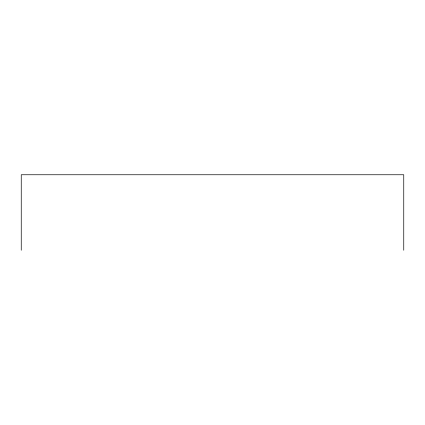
<?xml version="1.0" encoding="UTF-8"?>
<svg xmlns="http://www.w3.org/2000/svg" width="425" height="425" viewBox="0 0 425 425"><rect width="100%" height="100%" fill="white"/><g stroke="black" fill="none" stroke-linecap="round" stroke-linejoin="round"><path stroke-width="0.64" d="M403.75 250.245L403.75 174.755L21.25 174.755L21.25 250.245"/></g></svg>
